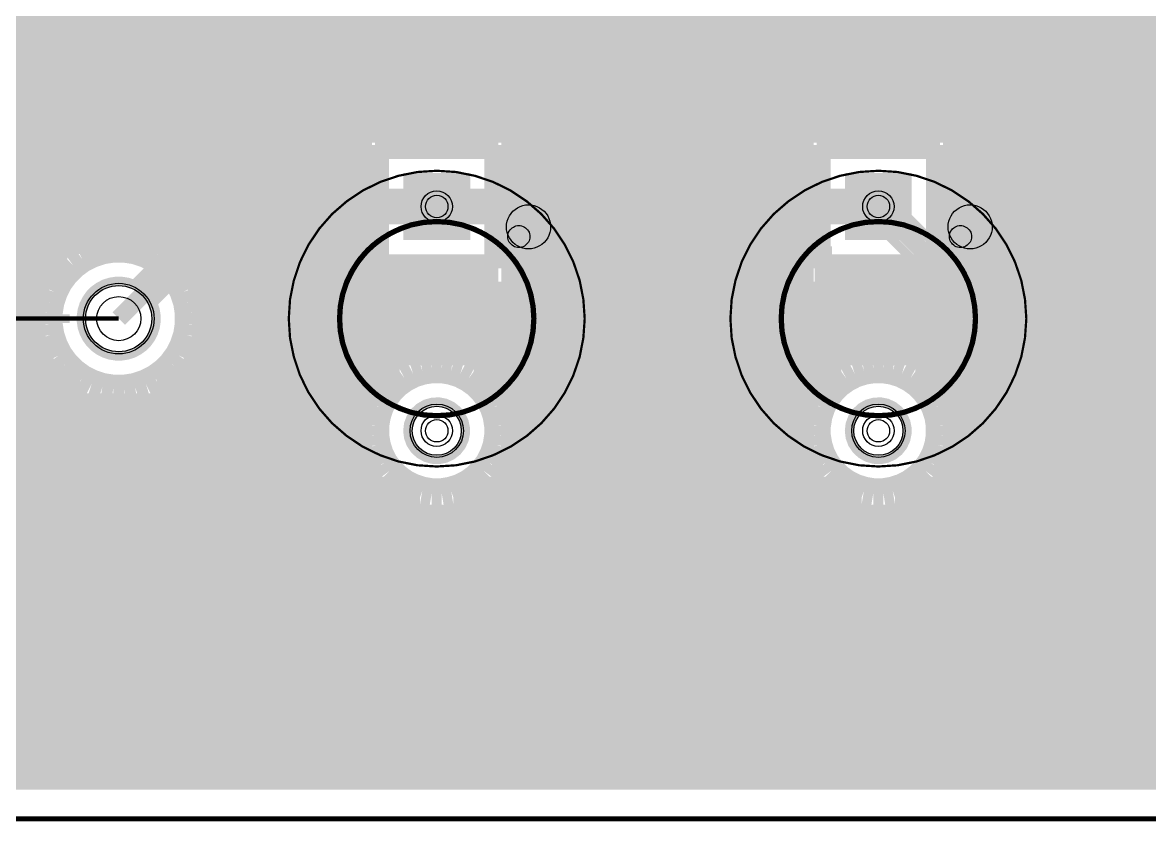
# Model space of a CAD drawing. Extents: x 0 to 3.94, y 0 to 3.94.
# Drawn here: x 1.831 to 2.835, y -0.002 to 0.71 of the extents above; entities that cross this region are included whole.
import ezdxf

# ---------------------------------------------------------------- set-up
doc = ezdxf.new("R2010")
doc.units = 0
for name, color, linetype in [('Board_Outline', 21, 'CONTINUOUS'), ('Bottom', 10, 'CONTINUOUS'), ('Bottom_Mask', 15, 'CONTINUOUS'), ('Drill_Bottom', 12, 'CONTINUOUS'), ('Drill_Top', 11, 'CONTINUOUS'), ('Edge_Bottom', 23, 'CONTINUOUS'), ('Edge_Top', 22, 'CONTINUOUS'), ('Top', 9, 'CONTINUOUS'), ('Top_Assembly', 2, 'CONTINUOUS'), ('Top_Comp_Outline', 4, 'CONTINUOUS'), ('Top_Courtyard', 5, 'CONTINUOUS'), ('Top_Mask', 6, 'CONTINUOUS'), ('Top_Silk', 3, 'CONTINUOUS'), ('Top_Terminals', 8, 'CONTINUOUS')]:
    doc.layers.add(name, color=color, linetype=linetype)

msp = doc.modelspace()

# ---------------------------------------------------------------- linework, layer by layer
at = {"layer": 'Board_Outline', "linetype": 'CONTINUOUS', "const_width": 0.0047}
msp.add_lwpolyline([(0, 0), (3.937, 0), (3.937, 3.937), (0, 3.937), (0, 0)], dxfattribs=at)
at = {"layer": 'Bottom', "linetype": 'CONTINUOUS', "const_width": 0.025}
for points in [[(0.041, 0.7153), (3.896, 0.7153)], [(0.041, 0.6905), (3.896, 0.6905)], [(0.041, 0.6656), (3.896, 0.6656)], [(0.041, 0.6407), (3.896, 0.6407)], [(0.041, 0.6158), (3.535, 0.6158)], [(2.1448, 0.4912), (2.1448, 0.6012)], [(2.1448, 0.6012), (2.154, 0.6012)], [(2.154, 0.6012), (2.2549, 0.6012)], [(2.2549, 0.6012), (2.2549, 0.4912)], [(2.5385, 0.4912), (2.5385, 0.6012)], [(2.5385, 0.6012), (2.5477, 0.6012)], [(2.5477, 0.6012), (2.6486, 0.6012)], [(2.6486, 0.6012), (2.6486, 0.4912)], [(0.6038, 0.591), (2.1423, 0.591)], [(2.2574, 0.591), (2.536, 0.591)], [(2.6511, 0.591), (3.5122, 0.591)], [(0.6038, 0.5661), (2.1423, 0.5661)], [(2.2574, 0.5661), (2.536, 0.5661)], [(2.6511, 0.5661), (3.5041, 0.5661)], [(0.6038, 0.5412), (2.1423, 0.5412)], [(2.2574, 0.5412), (2.536, 0.5412)], [(2.6511, 0.5412), (3.5053, 0.5412)], [(0.6038, 0.5164), (2.1423, 0.5164)], [(2.2574, 0.5164), (2.536, 0.5164)], [(2.6511, 0.5164), (3.4304, 0.5164)], [(1.8836, 0.4997), (1.8924, 0.5041)], [(1.8924, 0.5041), (1.9018, 0.5072)], [(1.9018, 0.5072), (1.9115, 0.5087)], [(1.9115, 0.5087), (1.9213, 0.5087)], [(1.9213, 0.5087), (1.931, 0.5072)], [(1.931, 0.5072), (1.9404, 0.5041)], [(1.9404, 0.5041), (1.9492, 0.4997)], [(0.8871, 0.4915), (1.8705, 0.4915)], [(1.8687, 0.4869), (1.8757, 0.4939)], [(1.8757, 0.4939), (1.8836, 0.4997)], [(1.9492, 0.4997), (1.9571, 0.4939)], [(1.9571, 0.4939), (1.9641, 0.4869)], [(1.9623, 0.4915), (2.1423, 0.4915)], [(2.2549, 0.4912), (2.1448, 0.4912)], [(2.2574, 0.4915), (2.536, 0.4915)], [(2.6486, 0.4912), (2.5385, 0.4912)], [(2.6511, 0.4915), (2.8905, 0.4915)], [(1.8629, 0.479), (1.8687, 0.4869)], [(1.9641, 0.4869), (1.9699, 0.479)], [(1.8554, 0.4608), (1.8585, 0.4702)], [(1.8585, 0.4702), (1.8629, 0.479)], [(1.9699, 0.479), (1.9743, 0.4702)], [(1.9743, 0.4702), (1.9774, 0.4608)], [(0.8871, 0.4666), (1.8546, 0.4666)], [(1.8539, 0.4511), (1.8554, 0.4608)], [(1.9774, 0.4608), (1.9789, 0.4511)], [(1.9782, 0.4666), (2.878, 0.4666)], [(1.8539, 0.4413), (1.8539, 0.4511)], [(1.9789, 0.4511), (1.9789, 0.4413)], [(0.8871, 0.4418), (1.8513, 0.4418)], [(1.8554, 0.4316), (1.8539, 0.4413)], [(1.9789, 0.4413), (1.9774, 0.4316)], [(1.9814, 0.4418), (2.878, 0.4418)], [(1.8585, 0.4222), (1.8554, 0.4316)], [(1.9774, 0.4316), (1.9743, 0.4222)], [(1.8629, 0.4134), (1.8585, 0.4222)], [(1.9743, 0.4222), (1.9699, 0.4134)], [(0.8871, 0.4169), (1.8585, 0.4169)], [(1.8687, 0.4055), (1.8629, 0.4134)], [(1.9699, 0.4134), (1.9641, 0.4055)], [(1.9743, 0.4169), (2.8904, 0.4169)], [(1.8757, 0.3985), (1.8687, 0.4055)], [(1.9641, 0.4055), (1.9571, 0.3985)], [(2.1788, 0.3971), (2.187, 0.3997)], [(2.187, 0.3997), (2.1955, 0.4011)], [(2.1955, 0.4011), (2.2042, 0.4011)], [(2.2042, 0.4011), (2.2127, 0.3997)], [(2.2127, 0.3997), (2.2209, 0.3971)], [(2.5725, 0.3971), (2.5807, 0.3997)], [(2.5807, 0.3997), (2.5892, 0.4011)], [(2.5892, 0.4011), (2.5979, 0.4011)], [(2.5979, 0.4011), (2.6064, 0.3997)], [(2.6064, 0.3997), (2.6146, 0.3971)], [(0.8871, 0.392), (1.8823, 0.392)], [(1.8836, 0.3927), (1.8757, 0.3985)], [(1.8924, 0.3883), (1.8836, 0.3927)], [(1.9492, 0.3927), (1.9404, 0.3883)], [(1.9571, 0.3985), (1.9492, 0.3927)], [(1.9505, 0.392), (2.1669, 0.392)], [(2.1641, 0.3881), (2.1711, 0.3931)], [(2.1711, 0.3931), (2.1788, 0.3971)], [(2.2209, 0.3971), (2.2286, 0.3931)], [(2.2286, 0.3931), (2.2356, 0.3881)], [(2.2328, 0.392), (2.5606, 0.392)], [(2.5578, 0.3881), (2.5648, 0.3931)], [(2.5648, 0.3931), (2.5725, 0.3971)], [(2.6146, 0.3971), (2.6223, 0.3931)], [(2.6223, 0.3931), (2.6293, 0.3881)], [(2.6266, 0.392), (3.5072, 0.392)], [(1.9018, 0.3852), (1.8924, 0.3883)], [(1.9115, 0.3837), (1.9018, 0.3852)], [(1.9213, 0.3837), (1.9115, 0.3837)], [(1.931, 0.3852), (1.9213, 0.3837)], [(1.9404, 0.3883), (1.931, 0.3852)], [(2.1529, 0.375), (2.158, 0.3819)], [(2.158, 0.3819), (2.1641, 0.3881)], [(2.2356, 0.3881), (2.2417, 0.3819)], [(2.2417, 0.3819), (2.2468, 0.375)], [(2.5466, 0.375), (2.5517, 0.3819)], [(2.5517, 0.3819), (2.5578, 0.3881)], [(2.6293, 0.3881), (2.6354, 0.3819)], [(2.6354, 0.3819), (2.6405, 0.375)], [(2.149, 0.3673), (2.1529, 0.375)], [(2.2468, 0.375), (2.2507, 0.3673)], [(2.5427, 0.3673), (2.5466, 0.375)], [(2.6405, 0.375), (2.6444, 0.3673)], [(0.041, 0.3672), (2.1465, 0.3672)], [(2.1464, 0.3591), (2.149, 0.3673)], [(2.2507, 0.3673), (2.2534, 0.3591)], [(2.2533, 0.3672), (2.5402, 0.3672)], [(2.5401, 0.3591), (2.5427, 0.3673)], [(2.6444, 0.3673), (2.6471, 0.3591)], [(2.6469, 0.3672), (3.5036, 0.3672)], [(2.145, 0.3505), (2.1464, 0.3591)], [(2.145, 0.3419), (2.145, 0.3505)], [(2.2534, 0.3591), (2.2547, 0.3505)], [(2.2547, 0.3505), (2.2547, 0.3419)], [(2.5387, 0.3505), (2.5401, 0.3591)], [(2.5387, 0.3419), (2.5387, 0.3505)], [(2.6471, 0.3591), (2.6484, 0.3505)], [(2.6484, 0.3505), (2.6484, 0.3419)], [(0.041, 0.3423), (2.1425, 0.3423)], [(2.1464, 0.3334), (2.145, 0.3419)], [(2.2547, 0.3419), (2.2534, 0.3334)], [(2.2572, 0.3423), (2.5362, 0.3423)], [(2.5401, 0.3334), (2.5387, 0.3419)], [(2.6484, 0.3419), (2.6471, 0.3334)], [(2.651, 0.3423), (3.5091, 0.3423)], [(2.149, 0.3251), (2.1464, 0.3334)], [(2.2534, 0.3334), (2.2507, 0.3251)], [(2.5427, 0.3251), (2.5401, 0.3334)], [(2.6471, 0.3334), (2.6444, 0.3251)], [(2.1529, 0.3174), (2.149, 0.3251)], [(2.2507, 0.3251), (2.2468, 0.3174)], [(2.5466, 0.3174), (2.5427, 0.3251)], [(2.6444, 0.3251), (2.6405, 0.3174)], [(0.041, 0.3174), (2.1504, 0.3174)], [(2.158, 0.3105), (2.1529, 0.3174)], [(2.1641, 0.3044), (2.158, 0.3105)], [(2.2417, 0.3105), (2.2356, 0.3044)], [(2.2468, 0.3174), (2.2417, 0.3105)], [(2.2493, 0.3174), (2.5442, 0.3174)], [(2.5517, 0.3105), (2.5466, 0.3174)], [(2.5578, 0.3044), (2.5517, 0.3105)], [(2.6354, 0.3105), (2.6293, 0.3044)], [(2.6405, 0.3174), (2.6354, 0.3105)], [(2.643, 0.3174), (3.5266, 0.3174)], [(2.1711, 0.2993), (2.1641, 0.3044)], [(2.1788, 0.2954), (2.1711, 0.2993)], [(2.2286, 0.2993), (2.2209, 0.2954)], [(2.2356, 0.3044), (2.2286, 0.2993)], [(2.5648, 0.2993), (2.5578, 0.3044)], [(2.5725, 0.2954), (2.5648, 0.2993)], [(2.6223, 0.2993), (2.6146, 0.2954)], [(2.6293, 0.3044), (2.6223, 0.2993)], [(0.041, 0.2926), (2.1851, 0.2926)], [(2.187, 0.2927), (2.1788, 0.2954)], [(2.1955, 0.2913), (2.187, 0.2927)], [(2.2042, 0.2913), (2.1955, 0.2913)], [(2.2127, 0.2927), (2.2042, 0.2913)], [(2.2209, 0.2954), (2.2127, 0.2927)], [(2.2146, 0.2926), (2.5788, 0.2926)], [(2.5807, 0.2927), (2.5725, 0.2954)], [(2.5892, 0.2913), (2.5807, 0.2927)], [(2.5979, 0.2913), (2.5892, 0.2913)], [(2.6064, 0.2927), (2.5979, 0.2913)], [(2.6146, 0.2954), (2.6064, 0.2927)], [(2.6083, 0.2926), (3.896, 0.2926)], [(0.041, 0.2677), (3.896, 0.2677)], [(0.041, 0.2428), (3.896, 0.2428)], [(0.2309, 0.2179), (3.2759, 0.2179)], [(0.2568, 0.1931), (3.25, 0.1931)], [(0.269, 0.1682), (3.2378, 0.1682)], [(0.2733, 0.1433), (3.2335, 0.1433)], [(0.2707, 0.1185), (3.2361, 0.1185)], [(0.2606, 0.0936), (3.2462, 0.0936)], [(0.2393, 0.0687), (3.2675, 0.0687)], [(0.0385, 0.0385), (3.8985, 0.0385)], [(0.041, 0.0439), (3.896, 0.0439)]]:
    msp.add_lwpolyline(points, dxfattribs=at)
at = {"layer": 'Bottom'}
for centre, radius in [((1.9164, 0.4462), 0.0295), ((2.1999, 0.3462), 0.0219), ((2.5936, 0.3462), 0.0219)]:
    msp.add_circle(centre, radius, dxfattribs=at)
for points in [[(2.178, 0.5681), (2.2217, 0.5681), (2.178, 0.5244), (2.2217, 0.5244)], [(2.5717, 0.5681), (2.6154, 0.5681), (2.5717, 0.5244), (2.6154, 0.5244)]]:
    msp.add_solid(points, dxfattribs=at)
at = {"layer": 'Bottom_Mask'}
for centre, radius in [((1.9164, 0.4462), 0.0315), ((2.1999, 0.3462), 0.0238), ((2.5936, 0.3462), 0.0238)]:
    msp.add_circle(centre, radius, dxfattribs=at)
for points in [[(2.176, 0.57), (2.2237, 0.57), (2.176, 0.5224), (2.2237, 0.5224)], [(2.5697, 0.57), (2.6174, 0.57), (2.5697, 0.5224), (2.6174, 0.5224)]]:
    msp.add_solid(points, dxfattribs=at)
at = {"layer": 'Drill_Bottom'}
for centre, radius in [((2.1999, 0.5462), 0.014), ((2.5936, 0.5462), 0.014), ((1.9164, 0.4462), 0.0197), ((2.1999, 0.3462), 0.014), ((2.5936, 0.3462), 0.014)]:
    msp.add_circle(centre, radius, dxfattribs=at)
at = {"layer": 'Drill_Top'}
for centre, radius in [((2.1999, 0.5462), 0.014), ((2.5936, 0.5462), 0.014), ((1.9164, 0.4462), 0.0197), ((2.1999, 0.3462), 0.014), ((2.5936, 0.3462), 0.014)]:
    msp.add_circle(centre, radius, dxfattribs=at)
at = {"layer": 'Edge_Bottom', "linetype": 'CONTINUOUS', "const_width": 0.008}
for points in [[(2.1793, 0.5721), (2.2257, 0.5721), (2.2257, 0.5204), (2.174, 0.5204), (2.174, 0.5721), (2.1793, 0.5721)], [(2.573, 0.5721), (2.6194, 0.5721), (2.6194, 0.5204), (2.5677, 0.5204), (2.5677, 0.5721), (2.573, 0.5721)], [(1.9498, 0.4436), (1.949, 0.4384), (1.9474, 0.4334), (1.945, 0.4287), (1.9419, 0.4244), (1.9382, 0.4207), (1.9339, 0.4176), (1.9292, 0.4152), (1.9242, 0.4136), (1.919, 0.4128), (1.9138, 0.4128), (1.9086, 0.4136), (1.9036, 0.4152), (1.8989, 0.4176), (1.8946, 0.4207), (1.8909, 0.4244), (1.8878, 0.4287), (1.8854, 0.4334), (1.8838, 0.4384), (1.883, 0.4436), (1.883, 0.4488), (1.8838, 0.454), (1.8854, 0.459), (1.8878, 0.4637), (1.8909, 0.468), (1.8946, 0.4717), (1.8989, 0.4748), (1.9036, 0.4772), (1.9086, 0.4788), (1.9138, 0.4796), (1.919, 0.4796), (1.9242, 0.4788), (1.9292, 0.4772), (1.9339, 0.4748), (1.9382, 0.4717), (1.9419, 0.468), (1.945, 0.4637), (1.9474, 0.459), (1.949, 0.454), (1.9498, 0.4488), (1.9498, 0.4436)], [(2.2256, 0.3442), (2.2244, 0.3382), (2.2219, 0.3327), (2.2181, 0.3279), (2.2134, 0.3242), (2.2079, 0.3216), (2.2019, 0.3204), (2.1958, 0.3207), (2.19, 0.3223), (2.1847, 0.3253), (2.1802, 0.3294), (2.1768, 0.3345), (2.1747, 0.3402), (2.174, 0.3462), (2.1747, 0.3522), (2.1768, 0.3579), (2.1802, 0.363), (2.1847, 0.3671), (2.19, 0.3701), (2.1958, 0.3717), (2.2019, 0.372), (2.2079, 0.3708), (2.2134, 0.3682), (2.2181, 0.3645), (2.2219, 0.3597), (2.2244, 0.3542), (2.2256, 0.3482), (2.2256, 0.3442)], [(2.6193, 0.3442), (2.6181, 0.3382), (2.6156, 0.3327), (2.6118, 0.3279), (2.6071, 0.3242), (2.6016, 0.3216), (2.5956, 0.3204), (2.5895, 0.3207), (2.5837, 0.3223), (2.5784, 0.3253), (2.5739, 0.3294), (2.5705, 0.3345), (2.5684, 0.3402), (2.5677, 0.3462), (2.5684, 0.3522), (2.5705, 0.3579), (2.5739, 0.363), (2.5784, 0.3671), (2.5837, 0.3701), (2.5895, 0.3717), (2.5956, 0.372), (2.6016, 0.3708), (2.6071, 0.3682), (2.6118, 0.3645), (2.6156, 0.3597), (2.6181, 0.3542), (2.6193, 0.3482), (2.6193, 0.3442)]]:
    msp.add_lwpolyline(points, dxfattribs=at)
at = {"layer": 'Edge_Top', "linetype": 'CONTINUOUS', "const_width": 0.008}
for points in [[(2.911, 0.4423), (2.6838, 0.4424), (2.6802, 0.4436), (2.6772, 0.4458), (2.6026, 0.5203), (2.5677, 0.5204), (2.5677, 0.5343), (2.2257, 0.5343), (2.2257, 0.5204), (2.174, 0.5204), (2.174, 0.5343), (2.0212, 0.5342), (1.947, 0.46), (1.949, 0.454), (1.9498, 0.4488), (1.9498, 0.4436), (1.949, 0.4384), (1.9474, 0.4334), (1.945, 0.4287), (1.9419, 0.4244), (1.9382, 0.4207), (1.9339, 0.4176), (1.9292, 0.4152), (1.9242, 0.4136), (1.919, 0.4128), (1.9138, 0.4128), (1.9086, 0.4136), (1.9036, 0.4152), (1.8989, 0.4176), (1.8946, 0.4207), (1.8909, 0.4244), (1.8878, 0.4287), (1.8854, 0.4334), (1.8838, 0.4384), (1.883, 0.4436), (1.883, 0.4488), (1.8838, 0.454), (1.8854, 0.459), (1.8878, 0.4637), (1.8909, 0.468), (1.8946, 0.4717), (1.8989, 0.4748), (1.9036, 0.4772), (1.9086, 0.4788), (1.9138, 0.4796), (1.919, 0.4796), (1.9242, 0.4788), (1.9302, 0.4768), (2.0094, 0.5558), (2.0127, 0.5575), (2.0164, 0.5581), (2.174, 0.5581), (2.174, 0.5721), (2.2257, 0.5721), (2.2257, 0.5581), (2.5677, 0.5581), (2.5677, 0.5721), (2.573, 0.5721)], [(2.573, 0.5721), (2.6194, 0.5721), (2.6194, 0.5371), (2.6908, 0.466), (2.911, 0.466)], [(2.2256, 0.3442), (2.2244, 0.3382), (2.2219, 0.3327), (2.2181, 0.3279), (2.2134, 0.3242), (2.2079, 0.3216), (2.2019, 0.3204), (2.1958, 0.3207), (2.19, 0.3223), (2.1847, 0.3253), (2.1802, 0.3294), (2.1768, 0.3345), (2.1747, 0.3402), (2.174, 0.3462), (2.1747, 0.3522), (2.1768, 0.3579), (2.1802, 0.363), (2.1847, 0.3671), (2.19, 0.3701), (2.1958, 0.3717), (2.2019, 0.372), (2.2079, 0.3708), (2.2134, 0.3682), (2.2181, 0.3645), (2.2219, 0.3597), (2.2244, 0.3542), (2.2256, 0.3482), (2.2256, 0.3442)], [(2.6193, 0.3442), (2.6181, 0.3382), (2.6156, 0.3327), (2.6118, 0.3279), (2.6071, 0.3242), (2.6016, 0.3216), (2.5956, 0.3204), (2.5895, 0.3207), (2.5837, 0.3223), (2.5784, 0.3253), (2.5739, 0.3294), (2.5705, 0.3345), (2.5684, 0.3402), (2.5677, 0.3462), (2.5684, 0.3522), (2.5705, 0.3579), (2.5739, 0.363), (2.5784, 0.3671), (2.5837, 0.3701), (2.5895, 0.3717), (2.5956, 0.372), (2.6016, 0.3708), (2.6071, 0.3682), (2.6118, 0.3645), (2.6156, 0.3597), (2.6181, 0.3542), (2.6193, 0.3482), (2.6193, 0.3442)]]:
    msp.add_lwpolyline(points, dxfattribs=at)
at = {"layer": 'Top', "linetype": 'CONTINUOUS', "const_width": 0.0157}
for points in [[(2.0164, 0.5462), (1.9164, 0.4462)], [(2.1999, 0.5462), (2.0164, 0.5462)], [(2.5936, 0.5462), (2.1999, 0.5462)], [(2.6856, 0.4542), (2.5936, 0.5462)], [(2.9363, 0.4542), (2.6856, 0.4542)]]:
    msp.add_lwpolyline(points, dxfattribs=at)
at = {"layer": 'Top'}
for centre, radius in [((1.9164, 0.4462), 0.0295), ((2.1999, 0.3462), 0.0219), ((2.5936, 0.3462), 0.0219)]:
    msp.add_circle(centre, radius, dxfattribs=at)
for points in [[(2.178, 0.5681), (2.2217, 0.5681), (2.178, 0.5244), (2.2217, 0.5244)], [(2.5717, 0.5681), (2.6154, 0.5681), (2.5717, 0.5244), (2.6154, 0.5244)]]:
    msp.add_solid(points, dxfattribs=at)
at = {"layer": 'Top_Assembly', "linetype": 'CONTINUOUS'}
for points in [[(2.2817, 0.5477), (2.2843, 0.5476), (2.2868, 0.5471), (2.2892, 0.5462), (2.2916, 0.5451), (2.2937, 0.5437), (2.2956, 0.542), (2.2973, 0.54), (2.2988, 0.5379), (2.2999, 0.5356), (2.3007, 0.5331), (2.3012, 0.5306), (2.3014, 0.5281), (2.3012, 0.5255), (2.3007, 0.523), (2.2999, 0.5205), (2.2988, 0.5182), (2.2973, 0.5161), (2.2956, 0.5141), (2.2937, 0.5124), (2.2916, 0.511), (2.2892, 0.5099), (2.2868, 0.509), (2.2843, 0.5085), (2.2817, 0.5084), (2.2817, 0.5084), (2.2791, 0.5085), (2.2766, 0.509), (2.2742, 0.5099), (2.2719, 0.511), (2.2697, 0.5124), (2.2678, 0.5141), (2.2661, 0.5161), (2.2647, 0.5182), (2.2635, 0.5205), (2.2627, 0.523), (2.2622, 0.5255), (2.262, 0.5281), (2.2622, 0.5306), (2.2627, 0.5331), (2.2635, 0.5356), (2.2647, 0.5379), (2.2661, 0.54), (2.2678, 0.542), (2.2697, 0.5437), (2.2719, 0.5451), (2.2742, 0.5462), (2.2766, 0.5471), (2.2791, 0.5476), (2.2817, 0.5477), (2.2817, 0.5477)], [(2.6754, 0.5477), (2.678, 0.5476), (2.6805, 0.5471), (2.6829, 0.5462), (2.6853, 0.5451), (2.6874, 0.5437), (2.6893, 0.542), (2.691, 0.54), (2.6925, 0.5379), (2.6936, 0.5356), (2.6944, 0.5331), (2.6949, 0.5306), (2.6951, 0.5281), (2.6949, 0.5255), (2.6944, 0.523), (2.6936, 0.5205), (2.6925, 0.5182), (2.691, 0.5161), (2.6893, 0.5141), (2.6874, 0.5124), (2.6853, 0.511), (2.6829, 0.5099), (2.6805, 0.509), (2.678, 0.5085), (2.6754, 0.5084), (2.6754, 0.5084), (2.6728, 0.5085), (2.6703, 0.509), (2.6679, 0.5099), (2.6656, 0.511), (2.6634, 0.5124), (2.6615, 0.5141), (2.6598, 0.5161), (2.6584, 0.5182), (2.6572, 0.5205), (2.6564, 0.523), (2.6559, 0.5255), (2.6557, 0.5281), (2.6559, 0.5306), (2.6564, 0.5331), (2.6572, 0.5356), (2.6584, 0.5379), (2.6598, 0.54), (2.6615, 0.542), (2.6634, 0.5437), (2.6656, 0.5451), (2.6679, 0.5462), (2.6703, 0.5471), (2.6728, 0.5476), (2.6754, 0.5477), (2.6754, 0.5477)]]:
    msp.add_lwpolyline(points, dxfattribs=at)
for points, const_width in [([(2.1999, 0.5328), (2.2112, 0.5321), (2.2223, 0.5299), (2.233, 0.5262), (2.2432, 0.5212), (2.2526, 0.5149), (2.2611, 0.5075), (2.2686, 0.4989), (2.2749, 0.4895), (2.2799, 0.4794), (2.2835, 0.4686), (2.2857, 0.4575), (2.2865, 0.4462), (2.2857, 0.4349), (2.2835, 0.4238), (2.2799, 0.4131), (2.2749, 0.4029), (2.2686, 0.3935), (2.2611, 0.385), (2.2526, 0.3775), (2.2432, 0.3712), (2.233, 0.3662), (2.2223, 0.3625), (2.2112, 0.3603), (2.1999, 0.3596), (2.1999, 0.3596), (2.1886, 0.3603), (2.1774, 0.3625), (2.1667, 0.3662), (2.1566, 0.3712), (2.1471, 0.3775), (2.1386, 0.385), (2.1311, 0.3935), (2.1249, 0.4029), (2.1198, 0.4131), (2.1162, 0.4238), (2.114, 0.4349), (2.1133, 0.4462), (2.114, 0.4575), (2.1162, 0.4686), (2.1198, 0.4794), (2.1249, 0.4895), (2.1311, 0.4989), (2.1386, 0.5075), (2.1471, 0.5149), (2.1566, 0.5212), (2.1667, 0.5262), (2.1774, 0.5299), (2.1886, 0.5321), (2.1999, 0.5328), (2.1999, 0.5328)], 0.0047), ([(2.5936, 0.5328), (2.6049, 0.5321), (2.616, 0.5299), (2.6267, 0.5262), (2.6369, 0.5212), (2.6463, 0.5149), (2.6548, 0.5075), (2.6623, 0.4989), (2.6686, 0.4895), (2.6736, 0.4794), (2.6772, 0.4686), (2.6794, 0.4575), (2.6802, 0.4462), (2.6794, 0.4349), (2.6772, 0.4238), (2.6736, 0.4131), (2.6686, 0.4029), (2.6623, 0.3935), (2.6548, 0.385), (2.6463, 0.3775), (2.6369, 0.3712), (2.6267, 0.3662), (2.616, 0.3625), (2.6049, 0.3603), (2.5936, 0.3596), (2.5936, 0.3596), (2.5823, 0.3603), (2.5711, 0.3625), (2.5604, 0.3662), (2.5503, 0.3712), (2.5408, 0.3775), (2.5323, 0.385), (2.5248, 0.3935), (2.5186, 0.4029), (2.5135, 0.4131), (2.5099, 0.4238), (2.5077, 0.4349), (2.507, 0.4462), (2.5077, 0.4575), (2.5099, 0.4686), (2.5135, 0.4794), (2.5186, 0.4895), (2.5248, 0.4989), (2.5323, 0.5075), (2.5408, 0.5149), (2.5503, 0.5212), (2.5604, 0.5262), (2.5711, 0.5299), (2.5823, 0.5321), (2.5936, 0.5328), (2.5936, 0.5328)], 0.0047), ([(1.6417, 0.4462), (1.9164, 0.4462)], 0.0039)]:
    msp.add_lwpolyline(points, dxfattribs=dict(at, const_width=const_width))
at = {"layer": 'Top_Comp_Outline', "linetype": 'CONTINUOUS', "const_width": 0.002}
for points in [[(2.1999, 0.5328), (2.2112, 0.5321), (2.2223, 0.5299), (2.233, 0.5262), (2.2432, 0.5212), (2.2526, 0.5149), (2.2611, 0.5075), (2.2686, 0.4989), (2.2749, 0.4895), (2.2799, 0.4794), (2.2835, 0.4686), (2.2857, 0.4575), (2.2865, 0.4462), (2.2857, 0.4349), (2.2835, 0.4238), (2.2799, 0.4131), (2.2749, 0.4029), (2.2686, 0.3935), (2.2611, 0.385), (2.2526, 0.3775), (2.2432, 0.3712), (2.233, 0.3662), (2.2223, 0.3625), (2.2112, 0.3603), (2.1999, 0.3596), (2.1999, 0.3596), (2.1886, 0.3603), (2.1774, 0.3625), (2.1667, 0.3662), (2.1566, 0.3712), (2.1471, 0.3775), (2.1386, 0.385), (2.1311, 0.3935), (2.1249, 0.4029), (2.1198, 0.4131), (2.1162, 0.4238), (2.114, 0.4349), (2.1133, 0.4462), (2.114, 0.4575), (2.1162, 0.4686), (2.1198, 0.4794), (2.1249, 0.4895), (2.1311, 0.4989), (2.1386, 0.5075), (2.1471, 0.5149), (2.1566, 0.5212), (2.1667, 0.5262), (2.1774, 0.5299), (2.1886, 0.5321), (2.1999, 0.5328), (2.1999, 0.5328)], [(2.5936, 0.5328), (2.6049, 0.5321), (2.616, 0.5299), (2.6267, 0.5262), (2.6369, 0.5212), (2.6463, 0.5149), (2.6548, 0.5075), (2.6623, 0.4989), (2.6686, 0.4895), (2.6736, 0.4794), (2.6772, 0.4686), (2.6794, 0.4575), (2.6802, 0.4462), (2.6794, 0.4349), (2.6772, 0.4238), (2.6736, 0.4131), (2.6686, 0.4029), (2.6623, 0.3935), (2.6548, 0.385), (2.6463, 0.3775), (2.6369, 0.3712), (2.6267, 0.3662), (2.616, 0.3625), (2.6049, 0.3603), (2.5936, 0.3596), (2.5936, 0.3596), (2.5823, 0.3603), (2.5711, 0.3625), (2.5604, 0.3662), (2.5503, 0.3712), (2.5408, 0.3775), (2.5323, 0.385), (2.5248, 0.3935), (2.5186, 0.4029), (2.5135, 0.4131), (2.5099, 0.4238), (2.5077, 0.4349), (2.507, 0.4462), (2.5077, 0.4575), (2.5099, 0.4686), (2.5135, 0.4794), (2.5186, 0.4895), (2.5248, 0.4989), (2.5323, 0.5075), (2.5408, 0.5149), (2.5503, 0.5212), (2.5604, 0.5262), (2.5711, 0.5299), (2.5823, 0.5321), (2.5936, 0.5328), (2.5936, 0.5328)]]:
    msp.add_lwpolyline(points, dxfattribs=at)
at = {"layer": 'Top_Courtyard', "linetype": 'CONTINUOUS', "const_width": 0.002}
for points in [[(2.1999, 0.5781), (2.2171, 0.577), (2.234, 0.5736), (2.2503, 0.5681), (2.2658, 0.5604), (2.2802, 0.5508), (2.2931, 0.5395), (2.3045, 0.5265), (2.3141, 0.5121), (2.3217, 0.4967), (2.3273, 0.4803), (2.3306, 0.4634), (2.3318, 0.4462), (2.3306, 0.429), (2.3273, 0.4121), (2.3217, 0.3957), (2.3141, 0.3803), (2.3045, 0.3659), (2.2931, 0.3529), (2.2802, 0.3416), (2.2658, 0.332), (2.2503, 0.3244), (2.234, 0.3188), (2.2171, 0.3154), (2.1999, 0.3143), (2.1999, 0.3143), (2.1826, 0.3154), (2.1657, 0.3188), (2.1494, 0.3244), (2.1339, 0.332), (2.1196, 0.3416), (2.1066, 0.3529), (2.0952, 0.3659), (2.0856, 0.3803), (2.078, 0.3957), (2.0725, 0.4121), (2.0691, 0.429), (2.068, 0.4462), (2.0691, 0.4634), (2.0725, 0.4803), (2.078, 0.4967), (2.0856, 0.5121), (2.0952, 0.5265), (2.1066, 0.5395), (2.1196, 0.5508), (2.1339, 0.5604), (2.1494, 0.5681), (2.1657, 0.5736), (2.1826, 0.577), (2.1999, 0.5781), (2.1999, 0.5781)], [(2.5936, 0.5781), (2.6108, 0.577), (2.6277, 0.5736), (2.644, 0.5681), (2.6595, 0.5604), (2.6739, 0.5508), (2.6868, 0.5395), (2.6982, 0.5265), (2.7078, 0.5121), (2.7154, 0.4967), (2.721, 0.4803), (2.7243, 0.4634), (2.7255, 0.4462), (2.7243, 0.429), (2.721, 0.4121), (2.7154, 0.3957), (2.7078, 0.3803), (2.6982, 0.3659), (2.6868, 0.3529), (2.6739, 0.3416), (2.6595, 0.332), (2.644, 0.3244), (2.6277, 0.3188), (2.6108, 0.3154), (2.5936, 0.3143), (2.5936, 0.3143), (2.5764, 0.3154), (2.5594, 0.3188), (2.5431, 0.3244), (2.5276, 0.332), (2.5133, 0.3416), (2.5003, 0.3529), (2.4889, 0.3659), (2.4793, 0.3803), (2.4717, 0.3957), (2.4662, 0.4121), (2.4628, 0.429), (2.4617, 0.4462), (2.4628, 0.4634), (2.4662, 0.4803), (2.4717, 0.4967), (2.4793, 0.5121), (2.4889, 0.5265), (2.5003, 0.5395), (2.5133, 0.5508), (2.5276, 0.5604), (2.5431, 0.5681), (2.5594, 0.5736), (2.5764, 0.577), (2.5936, 0.5781), (2.5936, 0.5781)]]:
    msp.add_lwpolyline(points, dxfattribs=at)
at = {"layer": 'Top_Mask'}
for centre, radius in [((1.9164, 0.4462), 0.0315), ((2.1999, 0.3462), 0.0238), ((2.5936, 0.3462), 0.0238)]:
    msp.add_circle(centre, radius, dxfattribs=at)
for points in [[(2.176, 0.57), (2.2237, 0.57), (2.176, 0.5224), (2.2237, 0.5224)], [(2.5697, 0.57), (2.6174, 0.57), (2.5697, 0.5224), (2.6174, 0.5224)]]:
    msp.add_solid(points, dxfattribs=at)
at = {"layer": 'Top_Silk', "linetype": 'CONTINUOUS'}
for points, const_width in [([(2.1707, 0.5277), (2.161, 0.5235), (2.1518, 0.5182), (2.1433, 0.5118), (2.1357, 0.5044), (2.1291, 0.4961), (2.1235, 0.487), (2.1191, 0.4774), (2.1158, 0.4672), (2.1139, 0.4568), (2.1133, 0.4462), (2.1139, 0.4356), (2.1158, 0.4252), (2.1191, 0.415), (2.1235, 0.4054), (2.1291, 0.3963), (2.1357, 0.3881), (2.1433, 0.3806), (2.1518, 0.3742), (2.161, 0.3689), (2.1707, 0.3647)], 0.0047), ([(2.229, 0.3647), (2.2388, 0.3689), (2.248, 0.3742), (2.2564, 0.3806), (2.264, 0.3881), (2.2707, 0.3963), (2.2762, 0.4054), (2.2807, 0.415), (2.2839, 0.4252), (2.2858, 0.4356), (2.2865, 0.4462), (2.2858, 0.4568), (2.2839, 0.4672), (2.2807, 0.4774), (2.2762, 0.487), (2.2707, 0.4961), (2.264, 0.5044), (2.2564, 0.5118), (2.248, 0.5182), (2.2388, 0.5235), (2.229, 0.5277)], 0.0047), ([(2.5644, 0.5277), (2.5547, 0.5235), (2.5455, 0.5182), (2.537, 0.5118), (2.5294, 0.5044), (2.5228, 0.4961), (2.5172, 0.487), (2.5128, 0.4774), (2.5095, 0.4672), (2.5076, 0.4568), (2.507, 0.4462), (2.5076, 0.4356), (2.5095, 0.4252), (2.5128, 0.415), (2.5172, 0.4054), (2.5228, 0.3963), (2.5294, 0.3881), (2.537, 0.3806), (2.5455, 0.3742), (2.5547, 0.3689), (2.5644, 0.3647)], 0.0047), ([(2.6227, 0.3647), (2.6325, 0.3689), (2.6417, 0.3742), (2.6501, 0.3806), (2.6577, 0.3881), (2.6644, 0.3963), (2.6699, 0.4054), (2.6744, 0.415), (2.6776, 0.4252), (2.6795, 0.4356), (2.6802, 0.4462), (2.6795, 0.4568), (2.6776, 0.4672), (2.6744, 0.4774), (2.6699, 0.487), (2.6644, 0.4961), (2.6577, 0.5044), (2.6501, 0.5118), (2.6417, 0.5182), (2.6325, 0.5235), (2.6227, 0.5277)], 0.0047), ([(2.1455, 0.5061), (2.1455, 0.42)], 0.0154), ([(2.5445, 0.5108), (2.5445, 0.4247)], 0.0154), ([(2.393, 0.4527), (2.3978, 0.4551), (2.4026, 0.4599), (2.405, 0.4646), (2.405, 0.4742), (2.4026, 0.479), (2.3978, 0.4838), (2.393, 0.4862), (2.3859, 0.4886), (2.3739, 0.4886), (2.3667, 0.4862), (2.3619, 0.4838), (2.3572, 0.479), (2.3547, 0.4742), (2.3547, 0.4646), (2.3572, 0.4599), (2.3619, 0.4551), (2.3667, 0.4527)], 0.0077), ([(2.7867, 0.4527), (2.7915, 0.4551), (2.7963, 0.4599), (2.7987, 0.4647), (2.7987, 0.4742), (2.7963, 0.479), (2.7915, 0.4838), (2.7867, 0.4862), (2.7796, 0.4886), (2.7676, 0.4886), (2.7604, 0.4862), (2.7556, 0.4838), (2.7509, 0.479), (2.7484, 0.4742), (2.7484, 0.4647), (2.7509, 0.4599), (2.7556, 0.4551), (2.7604, 0.4527)], 0.0077), ([(2.5015, 0.4677), (2.5876, 0.4677)], 0.0154), ([(2.1025, 0.463), (2.1886, 0.463)], 0.0154), ([(1.6417, 0.4462), (1.8726, 0.4462)], 0.0079), ([(2.4049, 0.4253), (2.4025, 0.4325), (2.3978, 0.4349), (2.393, 0.4349), (2.3882, 0.4325), (2.3858, 0.4277), (2.3834, 0.4181), (2.381, 0.411), (2.3762, 0.4062), (2.3715, 0.4038), (2.3643, 0.4038), (2.3595, 0.4062), (2.3571, 0.4086), (2.3547, 0.4158), (2.3547, 0.4253), (2.3571, 0.4325), (2.3595, 0.4349), (2.3643, 0.4373), (2.3715, 0.4373), (2.3762, 0.4349), (2.381, 0.4301), (2.3834, 0.423), (2.3858, 0.4134), (2.3882, 0.4086), (2.393, 0.4062), (2.3978, 0.4062), (2.4025, 0.4086), (2.4049, 0.4158), (2.4049, 0.4253)], 0.0077), ([(2.7484, 0.4277), (2.7986, 0.4038), (2.7986, 0.4373)], 0.0077)]:
    msp.add_lwpolyline(points, dxfattribs=dict(at, const_width=const_width))
for points in [[(2.2731, 0.5293), (2.2744, 0.5292), (2.2756, 0.5289), (2.2768, 0.5285), (2.278, 0.5279), (2.2791, 0.5272), (2.28, 0.5264), (2.2809, 0.5254), (2.2816, 0.5243), (2.2822, 0.5232), (2.2826, 0.522), (2.2828, 0.5207), (2.2829, 0.5194), (2.2828, 0.5181), (2.2826, 0.5169), (2.2822, 0.5157), (2.2816, 0.5145), (2.2809, 0.5134), (2.28, 0.5125), (2.2791, 0.5116), (2.278, 0.5109), (2.2768, 0.5103), (2.2756, 0.5099), (2.2744, 0.5097), (2.2731, 0.5096), (2.2731, 0.5096), (2.2718, 0.5097), (2.2705, 0.5099), (2.2693, 0.5103), (2.2682, 0.5109), (2.2671, 0.5116), (2.2661, 0.5125), (2.2653, 0.5134), (2.2646, 0.5145), (2.264, 0.5157), (2.2636, 0.5169), (2.2633, 0.5181), (2.2632, 0.5194), (2.2633, 0.5207), (2.2636, 0.522), (2.264, 0.5232), (2.2646, 0.5243), (2.2653, 0.5254), (2.2661, 0.5264), (2.2671, 0.5272), (2.2682, 0.5279), (2.2693, 0.5285), (2.2705, 0.5289), (2.2718, 0.5292), (2.2731, 0.5293), (2.2731, 0.5293)], [(2.6668, 0.5293), (2.6681, 0.5292), (2.6693, 0.5289), (2.6705, 0.5285), (2.6717, 0.5279), (2.6728, 0.5272), (2.6737, 0.5264), (2.6746, 0.5254), (2.6753, 0.5243), (2.6759, 0.5232), (2.6763, 0.522), (2.6765, 0.5207), (2.6766, 0.5194), (2.6765, 0.5181), (2.6763, 0.5169), (2.6759, 0.5157), (2.6753, 0.5145), (2.6746, 0.5134), (2.6737, 0.5125), (2.6728, 0.5116), (2.6717, 0.5109), (2.6705, 0.5103), (2.6693, 0.5099), (2.6681, 0.5097), (2.6668, 0.5096), (2.6668, 0.5096), (2.6655, 0.5097), (2.6642, 0.5099), (2.663, 0.5103), (2.6619, 0.5109), (2.6608, 0.5116), (2.6598, 0.5125), (2.659, 0.5134), (2.6583, 0.5145), (2.6577, 0.5157), (2.6573, 0.5169), (2.657, 0.5181), (2.6569, 0.5194), (2.657, 0.5207), (2.6573, 0.522), (2.6577, 0.5232), (2.6583, 0.5243), (2.659, 0.5254), (2.6598, 0.5264), (2.6608, 0.5272), (2.6619, 0.5279), (2.663, 0.5285), (2.6642, 0.5289), (2.6655, 0.5292), (2.6668, 0.5293), (2.6668, 0.5293)]]:
    msp.add_lwpolyline(points, dxfattribs=at)
at = {"layer": 'Top_Terminals'}
for centre in [(2.1999, 0.5462), (2.5936, 0.5462), (2.1999, 0.3462), (2.5936, 0.3462)]:
    msp.add_circle(centre, 0.01, dxfattribs=at)

doc.saveas('drawing.dxf')
